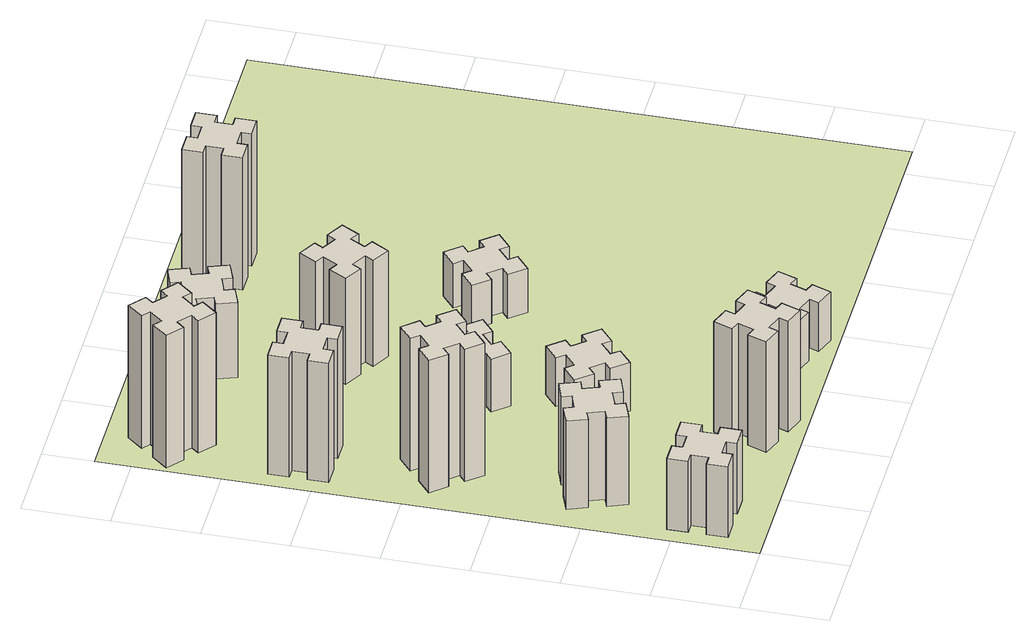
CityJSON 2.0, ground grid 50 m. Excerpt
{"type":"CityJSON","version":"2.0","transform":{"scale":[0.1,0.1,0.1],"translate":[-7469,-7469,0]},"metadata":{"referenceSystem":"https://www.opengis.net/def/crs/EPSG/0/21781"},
"CityObjects":{
"building1":{"type":"Building","attributes":{"class":"1000","function":"1000","usage":"1000","yearOfConstruction":2016,"roofType":"1000","measuredHeight":48,"storeysAboveGround":30,"storeysBelowGround":0},"geometry":[{"type":"Solid","lod":"1","boundaries":[[[[0,1,2,3,4,5,6,7,8,9,10,11,12,13,14,15,16,17,18,19]],[[17,16,20,21]],[[16,15,22,20]],[[15,14,23,22]],[[14,13,24,23]],[[13,12,25,24]],[[12,11,26,25]],[[11,10,27,26]],[[10,9,28,27]],[[9,8,29,28]],[[8,7,30,29]],[[7,6,31,30]],[[6,5,32,31]],[[5,4,33,32]],[[4,3,34,33]],[[3,2,35,34]],[[2,1,36,35]],[[1,0,37,36]],[[0,19,38,37]],[[19,18,39,38]],[[18,17,21,39]],[[24,25,26,27,28,29,30,31,32,33,34,35,36,37,38,39,21,20,22,23]]]]}]},
"building2":{"type":"Building","attributes":{"class":"1000","function":"1000","usage":"1000","yearOfConstruction":2016,"roofType":"1000","measuredHeight":60,"storeysAboveGround":30,"storeysBelowGround":0},"geometry":[{"type":"Solid","lod":"1","boundaries":[[[[40,41,42,43,44,45,46,47,48,49,50,51,52,53,54,55,56,57,58,59]],[[57,56,60,61]],[[56,55,62,60]],[[55,54,63,62]],[[54,53,64,63]],[[53,52,65,64]],[[52,51,66,65]],[[51,50,67,66]],[[50,49,68,67]],[[49,48,69,68]],[[48,47,70,69]],[[47,46,71,70]],[[46,45,72,71]],[[45,44,73,72]],[[44,43,74,73]],[[43,42,75,74]],[[42,41,76,75]],[[41,40,77,76]],[[40,59,78,77]],[[59,58,79,78]],[[58,57,61,79]],[[64,65,66,67,68,69,70,71,72,73,74,75,76,77,78,79,61,60,62,63]]]]}]},
"building3":{"type":"Building","attributes":{"class":"1000","function":"1000","usage":"1000","yearOfConstruction":2016,"roofType":"1000","measuredHeight":90,"storeysAboveGround":30,"storeysBelowGround":0},"geometry":[{"type":"Solid","lod":"1","boundaries":[[[[80,81,82,83,84,85,86,87,88,89,90,91,92,93,94,95,96,97,98,99]],[[97,96,100,101]],[[96,95,102,100]],[[95,94,103,102]],[[94,93,104,103]],[[93,92,105,104]],[[92,91,106,105]],[[91,90,107,106]],[[90,89,108,107]],[[89,88,109,108]],[[88,87,110,109]],[[87,86,111,110]],[[86,85,112,111]],[[85,84,113,112]],[[84,83,114,113]],[[83,82,115,114]],[[82,81,116,115]],[[81,80,117,116]],[[80,99,118,117]],[[99,98,119,118]],[[98,97,101,119]],[[104,105,106,107,108,109,110,111,112,113,114,115,116,117,118,119,101,100,102,103]]]]}]},
"building4":{"type":"Building","attributes":{"class":"1000","function":"1000","usage":"1000","yearOfConstruction":2016,"roofType":"1000","measuredHeight":81,"storeysAboveGround":30,"storeysBelowGround":0},"geometry":[{"type":"Solid","lod":"1","boundaries":[[[[120,121,122,123,124,125,126,127,128,129,130,131,132,133,134,135,136,137,138,139]],[[137,136,140,141]],[[136,135,142,140]],[[135,134,143,142]],[[134,133,144,143]],[[133,132,145,144]],[[132,131,146,145]],[[131,130,147,146]],[[130,129,148,147]],[[129,128,149,148]],[[128,127,150,149]],[[127,126,151,150]],[[126,125,152,151]],[[125,124,153,152]],[[124,123,154,153]],[[123,122,155,154]],[[122,121,156,155]],[[121,120,157,156]],[[120,139,158,157]],[[139,138,159,158]],[[138,137,141,159]],[[144,145,146,147,148,149,150,151,152,153,154,155,156,157,158,159,141,140,142,143]]]]}]},
"building5":{"type":"Building","attributes":{"class":"1000","function":"1000","usage":"1000","yearOfConstruction":2016,"roofType":"1000","measuredHeight":75,"storeysAboveGround":30,"storeysBelowGround":0},"geometry":[{"type":"Solid","lod":"1","boundaries":[[[[160,161,162,163,164,165,166,167,168,169,170,171,172,173,174,175,176,177,178,179]],[[177,176,180,181]],[[176,175,182,180]],[[175,174,183,182]],[[174,173,184,183]],[[173,172,185,184]],[[172,171,186,185]],[[171,170,187,186]],[[170,169,188,187]],[[169,168,189,188]],[[168,167,190,189]],[[167,166,191,190]],[[166,165,192,191]],[[165,164,193,192]],[[164,163,194,193]],[[163,162,195,194]],[[162,161,196,195]],[[161,160,197,196]],[[160,179,198,197]],[[179,178,199,198]],[[178,177,181,199]],[[184,185,186,187,188,189,190,191,192,193,194,195,196,197,198,199,181,180,182,183]]]]}]},
"building6":{"type":"Building","attributes":{"class":"1000","function":"1000","usage":"1000","yearOfConstruction":2016,"roofType":"1000","measuredHeight":90,"storeysAboveGround":30,"storeysBelowGround":0},"geometry":[{"type":"Solid","lod":"1","boundaries":[[[[200,201,202,203,204,205,206,207,208,209,210,211,212,213,214,215,216,217,218,219]],[[217,216,220,221]],[[216,215,222,220]],[[215,214,223,222]],[[214,213,224,223]],[[213,212,225,224]],[[212,211,226,225]],[[211,210,227,226]],[[210,209,228,227]],[[209,208,229,228]],[[208,207,230,229]],[[207,206,231,230]],[[206,205,232,231]],[[205,204,233,232]],[[204,203,234,233]],[[203,202,235,234]],[[202,201,236,235]],[[201,200,237,236]],[[200,219,238,237]],[[219,218,239,238]],[[218,217,221,239]],[[224,225,226,227,228,229,230,231,232,233,234,235,236,237,238,239,221,220,222,223]]]]}]},
"building7":{"type":"Building","attributes":{"class":"1000","function":"1000","usage":"1000","yearOfConstruction":2016,"roofType":"1000","measuredHeight":33,"storeysAboveGround":30,"storeysBelowGround":0},"geometry":[{"type":"Solid","lod":"1","boundaries":[[[[240,241,242,243,244,245,246,247,248,249,250,251,252,253,254,255,256,257,258,259]],[[257,256,260,261]],[[256,255,262,260]],[[255,254,263,262]],[[254,253,264,263]],[[253,252,265,264]],[[252,251,266,265]],[[251,250,267,266]],[[250,249,268,267]],[[249,248,269,268]],[[248,247,270,269]],[[247,246,271,270]],[[246,245,272,271]],[[245,244,273,272]],[[244,243,274,273]],[[243,242,275,274]],[[242,241,276,275]],[[241,240,277,276]],[[240,259,278,277]],[[259,258,279,278]],[[258,257,261,279]],[[264,265,266,267,268,269,270,271,272,273,274,275,276,277,278,279,261,260,262,263]]]]}]},
"building8":{"type":"Building","attributes":{"class":"1000","function":"1000","usage":"1000","yearOfConstruction":2016,"roofType":"1000","measuredHeight":36,"storeysAboveGround":30,"storeysBelowGround":0},"geometry":[{"type":"Solid","lod":"1","boundaries":[[[[280,281,282,283,284,285,286,287,288,289,290,291,292,293,294,295,296,297,298,299]],[[297,296,300,301]],[[296,295,302,300]],[[295,294,303,302]],[[294,293,304,303]],[[293,292,305,304]],[[292,291,306,305]],[[291,290,307,306]],[[290,289,308,307]],[[289,288,309,308]],[[288,287,310,309]],[[287,286,311,310]],[[286,285,312,311]],[[285,284,313,312]],[[284,283,314,313]],[[283,282,315,314]],[[282,281,316,315]],[[281,280,317,316]],[[280,299,318,317]],[[299,298,319,318]],[[298,297,301,319]],[[304,305,306,307,308,309,310,311,312,313,314,315,316,317,318,319,301,300,302,303]]]]}]},
"building9":{"type":"Building","attributes":{"class":"1000","function":"1000","usage":"1000","yearOfConstruction":2016,"roofType":"1000","measuredHeight":33,"storeysAboveGround":30,"storeysBelowGround":0},"geometry":[{"type":"Solid","lod":"1","boundaries":[[[[320,321,322,323,324,325,326,327,328,329,330,331,332,333,334,335,336,337,338,339]],[[337,336,340,341]],[[336,335,342,340]],[[335,334,343,342]],[[334,333,344,343]],[[333,332,345,344]],[[332,331,346,345]],[[331,330,347,346]],[[330,329,348,347]],[[329,328,349,348]],[[328,327,350,349]],[[327,326,351,350]],[[326,325,352,351]],[[325,324,353,352]],[[324,323,354,353]],[[323,322,355,354]],[[322,321,356,355]],[[321,320,357,356]],[[320,339,358,357]],[[339,338,359,358]],[[338,337,341,359]],[[344,345,346,347,348,349,350,351,352,353,354,355,356,357,358,359,341,340,342,343]]]]}]},
"building10":{"type":"Building","attributes":{"class":"1000","function":"1000","usage":"1000","yearOfConstruction":2016,"roofType":"1000","measuredHeight":72,"storeysAboveGround":30,"storeysBelowGround":0},"geometry":[{"type":"Solid","lod":"1","boundaries":[[[[360,361,362,363,364,365,366,367,368,369,370,371,372,373,374,375,376,377,378,379]],[[377,376,380,381]],[[376,375,382,380]],[[375,374,383,382]],[[374,373,384,383]],[[373,372,385,384]],[[372,371,386,385]],[[371,370,387,386]],[[370,369,388,387]],[[369,368,389,388]],[[368,367,390,389]],[[367,366,391,390]],[[366,365,392,391]],[[365,364,393,392]],[[364,363,394,393]],[[363,362,395,394]],[[362,361,396,395]],[[361,360,397,396]],[[360,379,398,397]],[[379,378,399,398]],[[378,377,381,399]],[[384,385,386,387,388,389,390,391,392,393,394,395,396,397,398,399,381,380,382,383]]]]}]},
"building11":{"type":"Building","attributes":{"class":"1000","function":"1000","usage":"1000","yearOfConstruction":2016,"roofType":"1000","measuredHeight":51,"storeysAboveGround":30,"storeysBelowGround":0},"geometry":[{"type":"Solid","lod":"1","boundaries":[[[[400,401,402,403,404,405,406,407,408,409,410,411,412,413,414,415,416,417,418,419]],[[417,416,420,421]],[[416,415,422,420]],[[415,414,423,422]],[[414,413,424,423]],[[413,412,425,424]],[[412,411,426,425]],[[411,410,427,426]],[[410,409,428,427]],[[409,408,429,428]],[[408,407,430,429]],[[407,406,431,430]],[[406,405,432,431]],[[405,404,433,432]],[[404,403,434,433]],[[403,402,435,434]],[[402,401,436,435]],[[401,400,437,436]],[[400,419,438,437]],[[419,418,439,438]],[[418,417,421,439]],[[424,425,426,427,428,429,430,431,432,433,434,435,436,437,438,439,421,420,422,423]]]]}]},
"building12":{"type":"Building","attributes":{"class":"1000","function":"1000","usage":"1000","yearOfConstruction":2016,"roofType":"1000","measuredHeight":30,"storeysAboveGround":30,"storeysBelowGround":0},"geometry":[{"type":"Solid","lod":"1","boundaries":[[[[440,441,442,443,444,445,446,447,448,449,450,451,452,453,454,455,456,457,458,459]],[[457,456,460,461]],[[456,455,462,460]],[[455,454,463,462]],[[454,453,464,463]],[[453,452,465,464]],[[452,451,466,465]],[[451,450,467,466]],[[450,449,468,467]],[[449,448,469,468]],[[448,447,470,469]],[[447,446,471,470]],[[446,445,472,471]],[[445,444,473,472]],[[444,443,474,473]],[[443,442,475,474]],[[442,441,476,475]],[[441,440,477,476]],[[440,459,478,477]],[[459,458,479,478]],[[458,457,461,479]],[[464,465,466,467,468,469,470,471,472,473,474,475,476,477,478,479,461,460,462,463]]]]}]},
"building13":{"type":"Building","attributes":{"class":"1000","function":"1000","usage":"1000","yearOfConstruction":2016,"roofType":"1000","measuredHeight":90,"storeysAboveGround":30,"storeysBelowGround":0},"geometry":[{"type":"Solid","lod":"1","boundaries":[[[[480,481,482,483,484,485,486,487,488,489,490,491,492,493,494,495,496,497,498,499]],[[497,496,500,501]],[[496,495,502,500]],[[495,494,503,502]],[[494,493,504,503]],[[493,492,505,504]],[[492,491,506,505]],[[491,490,507,506]],[[490,489,508,507]],[[489,488,509,508]],[[488,487,510,509]],[[487,486,511,510]],[[486,485,512,511]],[[485,484,513,512]],[[484,483,514,513]],[[483,482,515,514]],[[482,481,516,515]],[[481,480,517,516]],[[480,499,518,517]],[[499,498,519,518]],[[498,497,501,519]],[[504,505,506,507,508,509,510,511,512,513,514,515,516,517,518,519,501,500,502,503]]]]}]},
"landuse1":{"type":"LandUse","attributes":{"name":"plot1","function":"1010"},"geometry":[{"type":"MultiSurface","lod":"1","boundaries":[[[520,521,522,523]]]}]}
},
"vertices":[
[165,425,0],[165,325,0],[105,325,0],[105,205,0],[225,205,0],[225,265,0],[325,265,0],[325,205,0],[445,205,0],[445,325,0],[385,325,0],[385,425,0],[445,425,0],[445,545,0],[325,545,0],[325,485,0],[225,485,0],[225,545,0],[105,545,0],[105,425,0],[225,485,480],[225,545,480],[325,485,480],[325,545,480],[445,545,480],[445,425,480],[385,425,480],[385,325,480],[445,325,480],[445,205,480],[325,205,480],[325,265,480],[225,265,480],[225,205,480],[105,205,480],[105,325,480],[165,325,480],[165,425,480],[105,425,480],[105,545,480],
[496,1006,0],[462,1100,0],[518,1120,0],[477,1233,0],[364,1192,0],[385,1136,0],[291,1102,0],[270,1158,0],[157,1117,0],[199,1004,0],[255,1025,0],[289,931,0],[233,910,0],[274,797,0],[387,839,0],[366,895,0],[460,929,0],[480,873,0],[593,914,0],[552,1027,0],[460,929,600],[480,873,600],[366,895,600],[387,839,600],[274,797,600],[233,910,600],[289,931,600],[255,1025,600],[199,1004,600],[157,1117,600],[270,1158,600],[291,1102,600],[385,1136,600],[364,1192,600],[477,1233,600],[518,1120,600],[462,1100,600],[496,1006,600],[552,1027,600],[593,914,600],
[492,1888,0],[427,1964,0],[473,2003,0],[396,2095,0],[304,2018,0],[343,1972,0],[266,1907,0],[228,1953,0],[136,1876,0],[213,1784,0],[259,1823,0],[323,1746,0],[277,1708,0],[354,1616,0],[446,1693,0],[408,1739,0],[484,1803,0],[523,1757,0],[615,1834,0],[538,1926,0],[484,1803,900],[523,1757,900],[408,1739,900],[446,1693,900],[354,1616,900],[277,1708,900],[323,1746,900],[259,1823,900],[213,1784,900],[136,1876,900],[228,1953,900],[266,1907,900],[343,1972,900],[304,2018,900],[396,2095,900],[473,2003,900],[427,1964,900],[492,1888,900],[538,1926,900],[615,1834,900],
[385,2545,0],[385,2645,0],[445,2645,0],[445,2765,0],[325,2765,0],[325,2705,0],[225,2705,0],[225,2765,0],[105,2765,0],[105,2645,0],[165,2645,0],[165,2545,0],[105,2545,0],[105,2425,0],[225,2425,0],[225,2485,0],[325,2485,0],[325,2425,0],[445,2425,0],[445,2545,0],[325,2485,810],[325,2425,810],[225,2485,810],[225,2425,810],[105,2425,810],[105,2545,810],[165,2545,810],[165,2645,810],[105,2645,810],[105,2765,810],[225,2765,810],[225,2705,810],[325,2705,810],[325,2765,810],[445,2765,810],[445,2645,810],[385,2645,810],[385,2545,810],[445,2545,810],[445,2425,810],
[1029,360,0],[995,266,0],[939,287,0],[897,174,0],[1010,133,0],[1031,189,0],[1125,155,0],[1104,99,0],[1217,57,0],[1258,170,0],[1202,191,0],[1236,285,0],[1292,264,0],[1333,377,0],[1220,418,0],[1200,362,0],[1106,396,0],[1127,452,0],[1014,493,0],[973,380,0],[1106,396,750],[1127,452,750],[1200,362,750],[1220,418,750],[1333,377,750],[1292,264,750],[1236,285,750],[1202,191,750],[1258,170,750],[1217,57,750],[1104,99,750],[1125,155,750],[1031,189,750],[1010,133,750],[897,174,750],[939,287,750],[995,266,750],[1029,360,750],[973,380,750],[1014,493,750],
[384,3387,0],[308,3452,0],[346,3498,0],[254,3575,0],[177,3483,0],[223,3444,0],[159,3368,0],[113,3406,0],[36,3314,0],[128,3237,0],[166,3283,0],[243,3219,0],[204,3173,0],[296,3096,0],[373,3188,0],[327,3226,0],[392,3303,0],[438,3264,0],[515,3356,0],[423,3433,0],[392,3303,900],[438,3264,900],[327,3226,900],[373,3188,900],[296,3096,900],[204,3173,900],[243,3219,900],[166,3283,900],[128,3237,900],[36,3314,900],[113,3406,900],[159,3368,900],[223,3444,900],[177,3483,900],[254,3575,900],[346,3498,900],[308,3452,900],[384,3387,900],[423,3433,900],[515,3356,900],
[1083,1332,0],[1006,1267,0],[968,1313,0],[876,1236,0],[953,1144,0],[999,1183,0],[1063,1106,0],[1017,1068,0],[1094,976,0],[1186,1053,0],[1148,1099,0],[1224,1163,0],[1263,1117,0],[1355,1194,0],[1278,1286,0],[1232,1248,0],[1167,1324,0],[1213,1363,0],[1136,1455,0],[1044,1378,0],[1167,1324,330],[1213,1363,330],[1232,1248,330],[1278,1286,330],[1355,1194,330],[1263,1117,330],[1224,1163,330],[1148,1099,330],[1186,1053,330],[1094,976,330],[1017,1068,330],[1063,1106,330],[999,1183,330],[953,1144,330],[876,1236,330],[968,1313,330],[1006,1267,330],[1083,1332,330],[1044,1378,330],[1136,1455,330],
[983,1972,0],[906,1907,0],[868,1953,0],[776,1876,0],[853,1784,0],[899,1823,0],[963,1746,0],[917,1708,0],[994,1616,0],[1086,1693,0],[1048,1739,0],[1124,1803,0],[1163,1757,0],[1255,1834,0],[1178,1926,0],[1132,1888,0],[1067,1964,0],[1113,2003,0],[1036,2095,0],[944,2018,0],[1067,1964,360],[1113,2003,360],[1132,1888,360],[1178,1926,360],[1255,1834,360],[1163,1757,360],[1124,1803,360],[1048,1739,360],[1086,1693,360],[994,1616,360],[917,1708,360],[963,1746,360],[899,1823,360],[853,1784,360],[776,1876,360],[868,1953,360],[906,1907,360],[983,1972,360],[944,2018,360],[1036,2095,360],
[1769,360,0],[1735,266,0],[1679,287,0],[1637,174,0],[1750,133,0],[1771,189,0],[1865,155,0],[1844,99,0],[1957,57,0],[1998,170,0],[1942,191,0],[1976,285,0],[2032,264,0],[2073,377,0],[1960,418,0],[1940,362,0],[1846,396,0],[1867,452,0],[1754,493,0],[1713,380,0],[1846,396,330],[1867,452,330],[1940,362,330],[1960,418,330],[2073,377,330],[2032,264,330],[1976,285,330],[1942,191,330],[1998,170,330],[1957,57,330],[1844,99,330],[1865,155,330],[1771,189,330],[1750,133,330],[1637,174,330],[1679,287,330],[1735,266,330],[1769,360,330],[1713,380,330],[1754,493,330],
[1314,2666,0],[1227,2716,0],[1257,2768,0],[1153,2828,0],[1093,2724,0],[1145,2694,0],[1095,2607,0],[1043,2637,0],[983,2533,0],[1087,2473,0],[1117,2525,0],[1204,2475,0],[1174,2423,0],[1278,2363,0],[1338,2467,0],[1286,2497,0],[1336,2584,0],[1388,2554,0],[1448,2658,0],[1344,2718,0],[1336,2584,720],[1388,2554,720],[1286,2497,720],[1338,2467,720],[1278,2363,720],[1174,2423,720],[1204,2475,720],[1117,2525,720],[1087,2473,720],[983,2533,720],[1043,2637,720],[1095,2607,720],[1145,2694,720],[1093,2724,720],[1153,2828,720],[1257,2768,720],[1227,2716,720],[1314,2666,720],[1344,2718,720],[1448,2658,720],
[1025,3456,0],[931,3422,0],[910,3478,0],[797,3437,0],[839,3324,0],[895,3345,0],[929,3251,0],[873,3230,0],[914,3117,0],[1027,3159,0],[1006,3215,0],[1100,3249,0],[1120,3193,0],[1233,3234,0],[1192,3347,0],[1136,3326,0],[1102,3420,0],[1158,3440,0],[1117,3553,0],[1004,3512,0],[1102,3420,510],[1158,3440,510],[1136,3326,510],[1192,3347,510],[1233,3234,510],[1120,3193,510],[1100,3249,510],[1006,3215,510],[1027,3159,510],[914,3117,510],[873,3230,510],[929,3251,510],[895,3345,510],[839,3324,510],[797,3437,510],[910,3478,510],[931,3422,510],[1025,3456,510],[1004,3512,510],[1117,3553,510],
[1972,1988,0],[1907,2064,0],[1953,2103,0],[1876,2195,0],[1784,2118,0],[1823,2072,0],[1746,2007,0],[1708,2053,0],[1616,1976,0],[1693,1884,0],[1739,1923,0],[1803,1846,0],[1757,1808,0],[1834,1716,0],[1926,1793,0],[1888,1839,0],[1964,1903,0],[2003,1857,0],[2095,1934,0],[2018,2026,0],[1964,1903,300],[2003,1857,300],[1888,1839,300],[1926,1793,300],[1834,1716,300],[1757,1808,300],[1803,1846,300],[1739,1923,300],[1693,1884,300],[1616,1976,300],[1708,2053,300],[1746,2007,300],[1823,2072,300],[1784,2118,300],[1876,2195,300],[1953,2103,300],[1907,2064,300],[1972,1988,300],[2018,2026,300],[2095,1934,300],
[1745,3485,0],[1745,3385,0],[1685,3385,0],[1685,3265,0],[1805,3265,0],[1805,3325,0],[1905,3325,0],[1905,3265,0],[2025,3265,0],[2025,3385,0],[1965,3385,0],[1965,3485,0],[2025,3485,0],[2025,3605,0],[1905,3605,0],[1905,3545,0],[1805,3545,0],[1805,3605,0],[1685,3605,0],[1685,3485,0],[1805,3545,900],[1805,3605,900],[1905,3545,900],[1905,3605,900],[2025,3605,900],[2025,3485,900],[1965,3485,900],[1965,3385,900],[2025,3385,900],[2025,3265,900],[1905,3265,900],[1905,3325,900],[1805,3325,900],[1805,3265,900],[1685,3265,900],[1685,3385,900],[1745,3385,900],[1745,3485,900],[1685,3485,900],[1685,3605,900],
[5,3705,0],[3705,3705,0],[3705,5,0],[5,5,0]
]}
